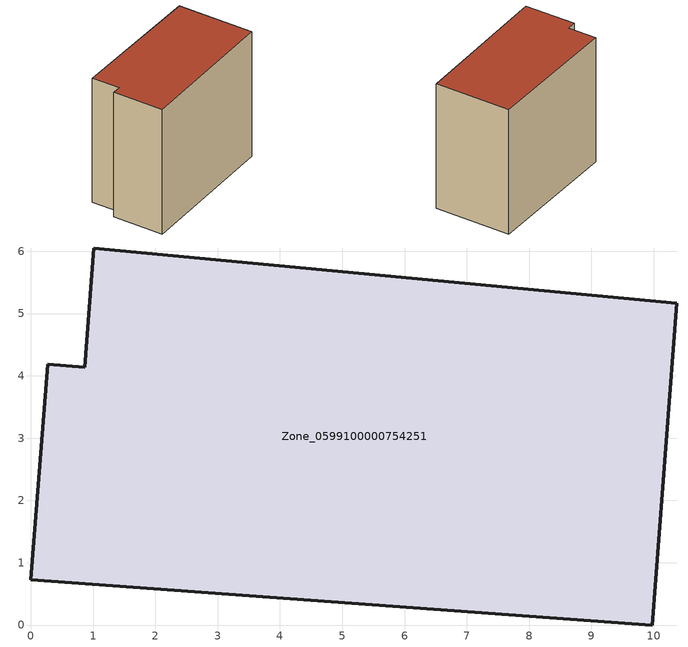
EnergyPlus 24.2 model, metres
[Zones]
Zone_0599100000754251
 floor ground (C_G): 9.98,0 0,0.73 0.27,4.19 0.87,4.14 1.01,6.05 10.37,5.16 z0
 wall outside (C_F): 0,0.73 9.98,0 10.37,5.16 1.01,6.05 0.87,4.14 0.27,4.19 0,0.73 z0:8.96
 roof outside (C_R): 0.27,4.19 0,0.73 9.98,0 10.37,5.16 1.01,6.05 0.87,4.14 z8.96
[BUILDING]
Pand.0599100000754251: North Axis=0; Terrain=City; Loads Convergence Tolerance Value=0.04; Temperature Convergence Tolerance Value=0.4; Solar Distribution=FullExterior; Maximum Number of Warmup Days=25; Minimum Number of Warmup Days=1
[Site:Location]
Rotterdam.The.Hague.AP_ZH_NLD Design_Conditions: Latitude=51.96; Longitude=4.45; Time Zone=1; Elevation=-4.5
[SITE:GROUNDTEMPERATURE:BUILDINGSURFACE]
18, 18, 18, 18, 18, 18, 18, 18, 18, 18, 18, 18
[MATERIAL] Thermal Absorptance=0.9; Solar Absorptance=0.7; Visible Absorptance=0.7
Name | Roughness | Thickness | Conductivity | Density | Specific Heat
G.TI.2006-2014 | MediumSmooth | 0.15 | 0.06 | 540 | 1210
F.TI.2006-2014 | Rough | 0.3 | 0.12 | 1920 | 840
R.TI.2006-2014 | MediumRough | 0.2 | 0.08 | 1500 | 1000
[CONSTRUCTION]
C_G: G.TI.2006-2014
C_F: F.TI.2006-2014
C_R: R.TI.2006-2014
[ZONE]
Zone_0599100000754251: Type=1; Multiplier=1; Ceiling Height=Autocalculate; Volume=Autocalculate; Floor Area=autocalculate; Part of Total Floor Area=Yes
[ZONEINFILTRATION:DESIGNFLOWRATE]
Infil_Zone_0599100000754251: Zone or ZoneList or Space or SpaceList=Zone_0599100000754251; Schedule=AlwaysOn; Design Flow Rate Calculation Method=Flow/Area; Flow Rate per Floor Area=0.0015; Constant Term Coefficient=1; Temperature Term Coefficient=0; Velocity Term Coefficient=0; Velocity Squared Term Coefficient=0
[HVACTEMPLATE:ZONE:IDEALLOADSAIRSYSTEM]
Zone_0599100000754251: Maximum Heating Supply Air Temperature=50; Minimum Cooling Supply Air Temperature=13; Maximum Heating Supply Air Humidity Ratio=0.0156; Minimum Cooling Supply Air Humidity Ratio=0.0077; Heating Limit=NoLimit; Cooling Limit=NoLimit; Dehumidification Control Type=ConstantSensibleHeatRatio; Cooling Sensible Heat Ratio=0.7; Dehumidification Setpoint=60; Humidification Control Type=None; Humidification Setpoint=30; Outdoor Air Method=None; Outdoor Air Flow Rate per Person=0.00944; Outdoor Air Flow Rate per Zone Floor Area=0; Outdoor Air Flow Rate per Zone=0; Demand Controlled Ventilation Type=None; Outdoor Air Economizer Type=NoEconomizer; Heat Recovery Type=None; Sensible Heat Recovery Effectiveness=0.7; Latent Heat Recovery Effectiveness=0.65
[ZONECONTROL:THERMOSTAT]
ThermostatControl_Zone_0599100000754251: Zone or ZoneList=Zone_0599100000754251; Control Type Schedule=DualSetpointControlType; Control 1=Thermostat_Zone_0599100000754251; Temperature Difference Between Cutout And Setpoint=0
[THERMOSTATSETPOINT:DUALSETPOINT]
Thermostat_Zone_0599100000754251: Heating Setpoint Temperature Schedule=HeatingSetpoint_Zone_0599100000754251; Cooling Setpoint Temperature Schedule=CoolingSetpoint_Zone_0599100000754251
[SCHEDULE:COMPACT]
HeatingSetpoint_Zone_0599100000754251: Through: 12/31, For: AllDays, Until: 24:00, 21
CoolingSetpoint_Zone_0599100000754251: Through: 12/31, For: AllDays, Until: 24:00, 24
DualSetpointControlType: Through: 12/31, For: AllDays, Until: 24:00, 4
AlwaysOn: Through: 12/31, For: AllDays, Until: 24:00, 1
